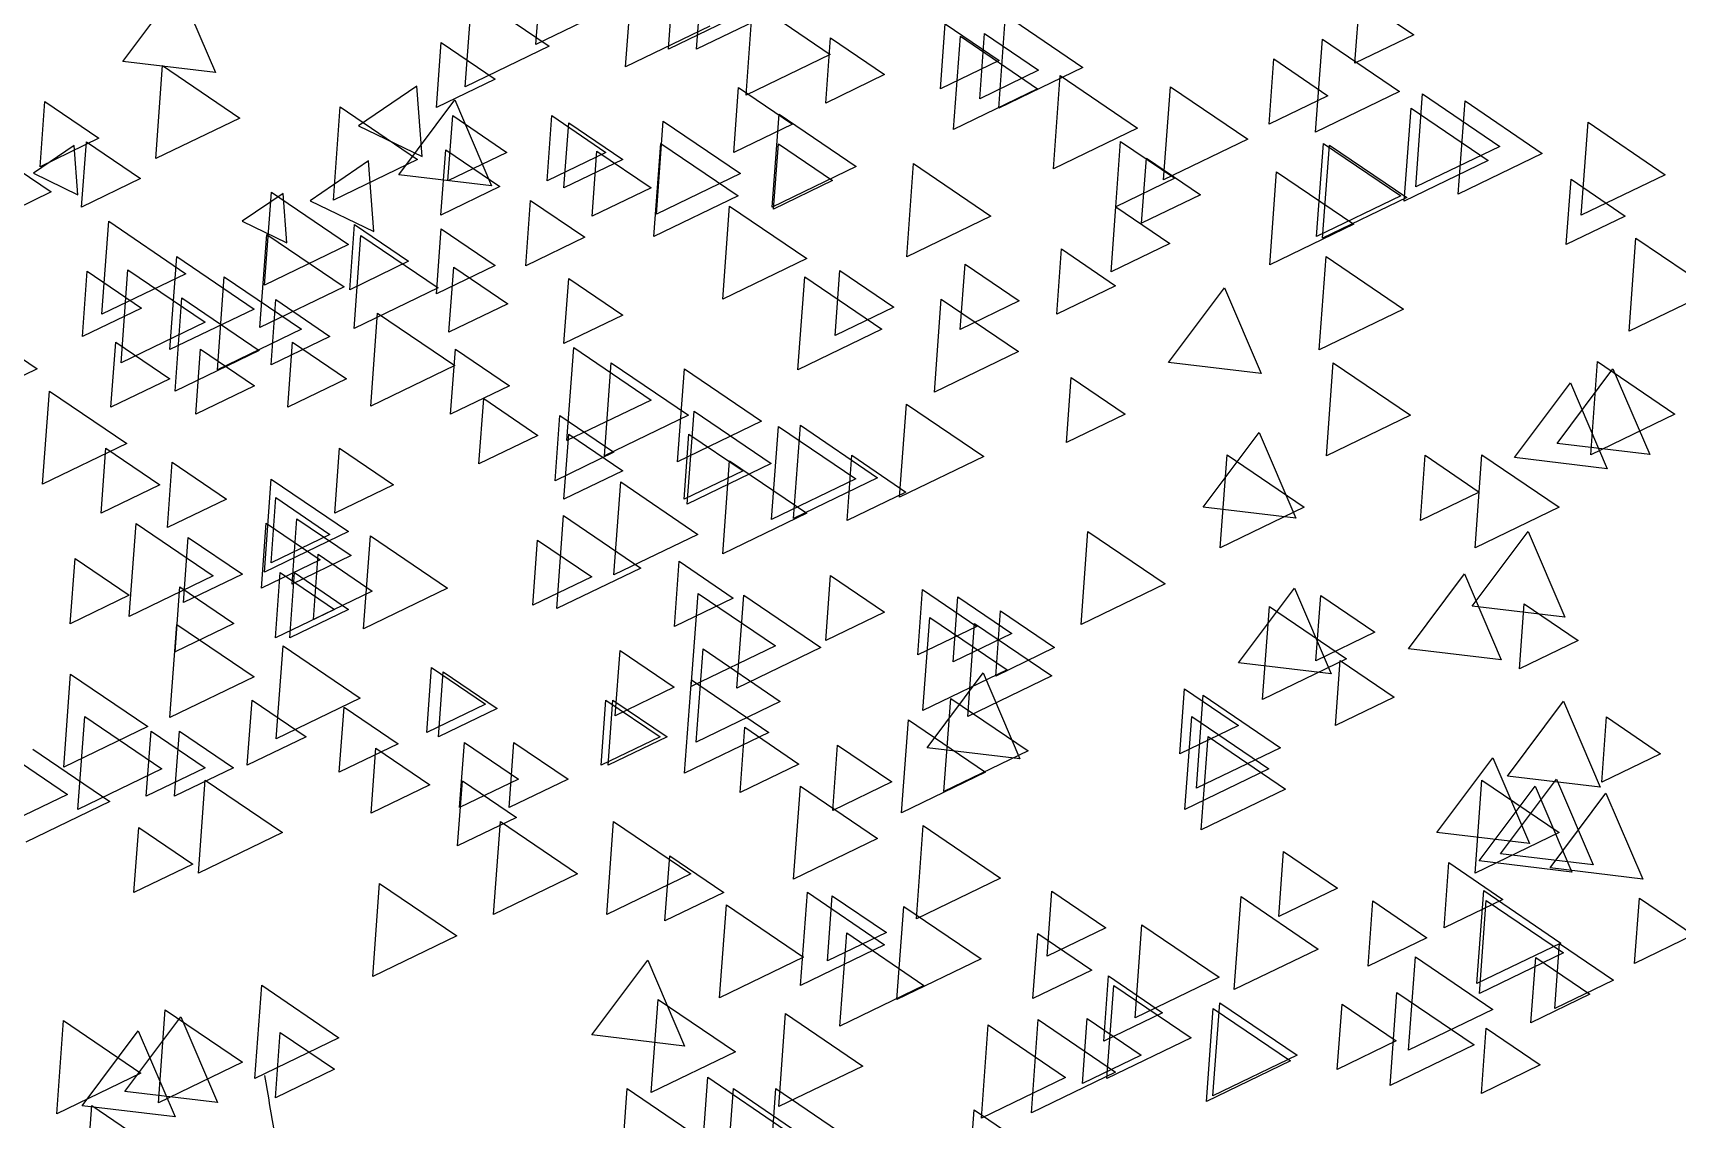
# Model space of a CAD drawing. Header units: millimetres. Extents: x 87938 to 265635, y 330093 to 434310.
# Drawn here: x 211266 to 213021, y 402905 to 404065 of the extents above; entities that cross this region are included whole.
import ezdxf

# ---------------------------------------------------------------- set-up
doc = ezdxf.new("R2010")
doc.units = ezdxf.units.MM

# ---------------------------------------------------------------- blocks, each defined once
blk = doc.blocks.new('A$C7FA71D6E')
for p, q in [((3407.1, 6247.5), (3414.4, 6346.9)), ((3502.8, 6223.7), (3510.1, 6323)), ((2966.1, 6229.2), (3025.8, 6309)), ((3025.8, 6309), (3065.1, 6217.4)), ((3331.6, 6202.1), (3338.9, 6301.5)), ((3338.9, 6301.5), (3421.3, 6245.5)), ((3548.4, 6242.4), (3553.5, 6311.9)), ((3578.6, 6242.4), (3583.7, 6311.9)), ((3496.8, 6290.8), (3407.1, 6247.5)), ((3631.3, 6193.4), (3638.6, 6292.8)), ((3638.6, 6292.8), (3721, 6236.8)), ((4281.2, 6227.3), (4286.4, 6296.8)), ((4286.4, 6296.8), (4344.1, 6257.6)), ((3592.6, 6267), (3502.8, 6223.7)), ((3611.2, 6272.7), (3548.4, 6242.4)), ((3641.4, 6272.7), (3578.6, 6242.4)), ((3838.8, 6200), (3843.9, 6269.5)), ((3838.8, 6200), (3843.9, 6269.5)), ((3843.9, 6269.5), (3901.6, 6230.3)), ((3843.9, 6269.5), (3901.6, 6230.3)), ((3901.1, 6179.5), (3908.4, 6278.9)), ((3908.4, 6278.9), (3990.8, 6222.8)), ((3300.8, 6180), (3305.9, 6249.5)), ((3305.9, 6249.5), (3363.6, 6210.3)), ((3716.4, 6184.9), (3721.5, 6254.5)), ((3721.5, 6254.5), (3779.2, 6215.3)), ((3852.9, 6156.8), (3860.2, 6256.2)), ((3860.2, 6256.2), (3942.6, 6200.2)), ((3880.8, 6189.5), (3885.9, 6259.1)), ((3885.9, 6259.1), (3943.6, 6219.8)), ((4239.2, 6153.8), (4246.5, 6253.2)), ((4246.5, 6253.2), (4328.9, 6197.2)), ((4344.1, 6257.6), (4281.2, 6227.3)), ((3421.3, 6245.5), (3331.6, 6202.1)), ((3721, 6236.8), (3631.3, 6193.4)), ((4189.6, 6162.3), (4194.7, 6231.9)), ((4194.7, 6231.9), (4252.4, 6192.6)), ((3065.1, 6217.4), (2966.1, 6229.2)), ((3001.3, 6125.5), (3008.6, 6224.9)), ((3008.6, 6224.9), (3091.1, 6168.9)), ((3779.2, 6215.3), (3716.4, 6184.9)), ((3901.6, 6230.3), (3838.8, 6200)), ((3901.6, 6230.3), (3838.8, 6200)), ((3943.6, 6219.8), (3880.8, 6189.5)), ((3990.8, 6222.8), (3901.1, 6179.5)), ((3959.4, 6114.8), (3966.7, 6214.2)), ((3966.7, 6214.2), (4049.1, 6158.2)), ((3363.6, 6210.3), (3300.8, 6180)), ((3618.2, 6132), (3623.3, 6201.6)), ((3623.3, 6201.6), (3681, 6162.4)), ((3942.6, 6200.2), (3852.9, 6156.8)), ((4077, 6102.8), (4084.3, 6202.2)), ((4084.3, 6202.2), (4166.8, 6146.2)), ((4328.9, 6197.2), (4239.2, 6153.8)), ((2877.8, 6116.9), (2882.9, 6186.5)), ((2882.9, 6186.5), (2940.6, 6147.3)), ((3190.9, 6081.3), (3198.2, 6180.7)), ((3198.2, 6180.7), (3280.6, 6124.6)), ((3260.8, 6108.4), (3320.5, 6188.2)), ((3320.5, 6188.2), (3359.7, 6096.6)), ((4252.4, 6192.6), (4189.6, 6162.3)), ((4333.9, 6080.1), (4341.2, 6179.5)), ((4341.2, 6179.5), (4423.6, 6123.5)), ((4346.2, 6095.3), (4353.5, 6194.7)), ((4353.5, 6194.7), (4435.9, 6138.6)), ((4391.5, 6087.7), (4398.8, 6187.1)), ((4398.8, 6187.1), (4481.2, 6131.1)), ((3091.1, 6168.9), (3001.3, 6125.5)), ((3313.1, 6101.9), (3318.3, 6171.4)), ((3318.3, 6171.4), (3376, 6132.2)), ((3418.9, 6101.9), (3424, 6171.4)), ((3424, 6171.4), (3481.7, 6132.2)), ((3436.9, 6094.3), (3442, 6163.9)), ((3442, 6163.9), (3499.7, 6124.6)), ((3535.6, 6066.2), (3542.9, 6165.6)), ((3542.9, 6165.6), (3625.3, 6109.6)), ((3681, 6162.4), (3618.2, 6132)), ((3659.3, 6073.7), (3666.6, 6173.1)), ((3666.6, 6173.1), (3749, 6117.1)), ((4522.8, 6065), (4530.1, 6164.4)), ((4530.1, 6164.4), (4612.5, 6108.4)), ((2807.3, 6145.9), (2889.7, 6089.9)), ((2940.6, 6147.3), (2877.8, 6116.9)), ((2922.1, 6073.8), (2927.2, 6143.4)), ((2927.2, 6143.4), (2984.9, 6104.2)), ((4049.1, 6158.2), (3959.4, 6114.8)), ((4026.1, 6074.2), (4031.2, 6143.8)), ((4031.2, 6143.8), (4088.9, 6104.6)), ((4166.8, 6146.2), (4077, 6102.8)), ((3305.6, 6065.2), (3310.7, 6134.8)), ((3310.7, 6134.8), (3368.4, 6095.6)), ((3376, 6132.2), (3313.1, 6101.9)), ((3481.7, 6132.2), (3418.9, 6101.9)), ((3467.1, 6064.1), (3472.2, 6133.6)), ((3472.2, 6133.6), (3529.9, 6094.4)), ((3533, 6042.4), (3540.4, 6141.8)), ((3540.4, 6141.8), (3622.8, 6085.7)), ((3660.7, 6071.6), (3665.8, 6141.2)), ((3665.8, 6141.2), (3723.5, 6102)), ((4053.6, 6056.5), (4058.7, 6126.1)), ((4058.7, 6126.1), (4116.4, 6086.9)), ((4240.4, 6042.4), (4247.7, 6141.8)), ((4246.8, 6040.5), (4254.1, 6139.9)), ((4247.7, 6141.8), (4330.1, 6085.8)), ((4254.1, 6139.9), (4336.5, 6083.9)), ((4435.9, 6138.6), (4346.2, 6095.3)), ((4481.2, 6131.1), (4391.5, 6087.7)), ((3280.6, 6124.6), (3190.9, 6081.3)), ((3359.7, 6096.6), (3260.8, 6108.4)), ((3499.7, 6124.6), (3436.9, 6094.3)), ((3625.3, 6109.6), (3535.6, 6066.2)), ((3749, 6117.1), (3659.3, 6073.7)), ((3802.8, 6020.8), (3810.1, 6120.2)), ((3810.1, 6120.2), (3892.6, 6064.2)), ((4190.4, 6012.2), (4197.7, 6111.6)), ((4197.7, 6111.6), (4280.1, 6055.5)), ((4423.6, 6123.5), (4333.9, 6080.1)), ((4612.5, 6108.4), (4522.8, 6065)), ((2984.9, 6104.2), (2922.1, 6073.8)), ((3368.4, 6095.6), (3305.6, 6065.2)), ((3529.9, 6094.4), (3467.1, 6064.1)), ((3723.5, 6102), (3660.7, 6071.6)), ((4088.9, 6104.6), (4026.1, 6074.2)), ((4506.9, 6033.9), (4512, 6103.5)), ((4512, 6103.5), (4569.7, 6064.2)), ((2889.7, 6089.9), (2800, 6046.5)), ((3117.4, 5990.3), (3124.7, 6089.7)), ((3124.7, 6089.7), (3207.1, 6033.7)), ((3396.3, 6011.2), (3401.4, 6080.8)), ((3401.4, 6080.8), (3459.1, 6041.6)), ((3622.8, 6085.7), (3533, 6042.4)), ((3606.4, 5975.5), (3613.7, 6074.9)), ((3613.7, 6074.9), (3696.1, 6018.9)), ((4021, 6004.7), (4026.1, 6074.2)), ((4026.1, 6074.2), (4083.8, 6035)), ((4116.4, 6086.9), (4053.6, 6056.5)), ((4330.1, 6085.8), (4240.4, 6042.4)), ((4336.5, 6083.9), (4246.8, 6040.5)), ((2943.7, 5959.3), (2951, 6058.7)), ((2951, 6058.7), (3033.5, 6002.7)), ((3208.4, 5985.6), (3213.5, 6055.1)), ((3213.5, 6055.1), (3271.2, 6015.9)), ((3892.6, 6064.2), (3802.8, 6020.8)), ((4280.1, 6055.5), (4190.4, 6012.2)), ((4569.7, 6064.2), (4506.9, 6033.9)), ((3112.5, 5945.3), (3119.8, 6044.7)), ((3119.8, 6044.7), (3202.2, 5988.7)), ((3212.9, 5944.2), (3220.2, 6043.6)), ((3220.2, 6043.6), (3302.6, 5987.6)), ((3300.9, 5981), (3306, 6050.6)), ((3306, 6050.6), (3363.7, 6011.3)), ((3459.1, 6041.6), (3396.3, 6011.2)), ((4573.9, 5941.2), (4581.2, 6040.6)), ((4581.2, 6040.6), (4663.6, 5984.6)), ((3016.4, 5921.6), (3023.7, 6020.9)), ((3023.7, 6020.9), (3106.2, 5964.9)), ((3207.1, 6033.7), (3117.4, 5990.3)), ((3962.9, 5959.5), (3968, 6029.1)), ((3968, 6029.1), (4025.7, 5989.8)), ((4083.8, 6035), (4021, 6004.7)), ((4243.2, 5921.5), (4250.6, 6020.9)), ((4250.6, 6020.9), (4333, 5964.9)), ((2923.1, 5935.7), (2928.2, 6005.2)), ((2928.2, 6005.2), (2985.9, 5966)), ((3033.5, 6002.7), (2943.7, 5959.3)), ((2964.2, 5907.6), (2971.5, 6006.9)), ((2971.5, 6006.9), (3053.9, 5950.9)), ((3271.2, 6015.9), (3208.4, 5985.6)), ((3363.7, 6011.3), (3300.9, 5981)), ((3314.2, 5940.2), (3319.3, 6009.8)), ((3319.3, 6009.8), (3377, 5970.6)), ((3696.1, 6018.9), (3606.4, 5975.5)), ((3726.3, 5936.7), (3731.4, 6006.2)), ((3731.4, 6006.2), (3789.1, 5967)), ((3860, 5943.2), (3865.1, 6012.8)), ((3865.1, 6012.8), (3922.8, 5973.6)), ((3067.1, 5900), (3074.4, 5999.4)), ((3074.4, 5999.4), (3156.9, 5943.4)), ((3202.2, 5988.7), (3112.5, 5945.3)), ((3302.6, 5987.6), (3212.9, 5944.2)), ((3436.9, 5928.1), (3442, 5997.7)), ((3442, 5997.7), (3499.7, 5958.5)), ((3686.7, 5900), (3694, 5999.4)), ((3694, 5999.4), (3776.4, 5943.4)), ((4025.7, 5989.8), (3962.9, 5959.5)), ((4082.2, 5907.8), (4141.9, 5987.6)), ((4141.9, 5987.6), (4181.2, 5896)), ((3021.8, 5877.4), (3029.1, 5976.8)), ((3029.1, 5976.8), (3111.5, 5920.7)), ((3124.3, 5905.5), (3129.4, 5975)), ((3129.4, 5975), (3187.1, 5935.8)), ((3377, 5970.6), (3314.2, 5940.2)), ((3832.4, 5876.2), (3839.7, 5975.6)), ((3839.7, 5975.6), (3922.1, 5919.6)), ((3922.8, 5973.6), (3860, 5943.2)), ((4663.6, 5984.6), (4573.9, 5941.2)), ((2792.2, 5957.1), (2874.6, 5901)), ((2985.9, 5966), (2923.1, 5935.7)), ((3053.9, 5950.9), (2964.2, 5907.6)), ((3106.2, 5964.9), (3016.4, 5921.6)), ((3230.8, 5861.1), (3238.1, 5960.5)), ((3238.1, 5960.5), (3320.6, 5904.5)), ((3499.7, 5958.5), (3436.9, 5928.1)), ((3789.1, 5967), (3726.3, 5936.7)), ((4333, 5964.9), (4243.2, 5921.5)), ((3156.9, 5943.4), (3067.1, 5900)), ((3187.1, 5935.8), (3124.3, 5905.5)), ((3776.4, 5943.4), (3686.7, 5900)), ((2953.3, 5860.1), (2958.5, 5929.7)), ((2958.5, 5929.7), (3016.1, 5890.5)), ((3111.5, 5920.7), (3021.8, 5877.4)), ((3044, 5852.6), (3049.1, 5922.2)), ((3049.1, 5922.2), (3106.8, 5882.9)), ((3142.2, 5860.1), (3147.3, 5929.7)), ((3147.3, 5929.7), (3205, 5890.5)), ((3316, 5852.6), (3321.1, 5922.2)), ((3321.1, 5922.2), (3378.8, 5882.9)), ((3440.2, 5824.5), (3447.5, 5923.9)), ((3447.5, 5923.9), (3529.9, 5867.8)), ((3922.1, 5919.6), (3832.4, 5876.2)), ((2874.6, 5901), (2784.9, 5857.7)), ((3320.6, 5904.5), (3230.8, 5861.1)), ((3480.2, 5808.2), (3487.5, 5907.6)), ((3487.5, 5907.6), (3569.9, 5851.6)), ((3558.2, 5801.8), (3565.5, 5901.2)), ((3565.5, 5901.2), (3647.9, 5845.2)), ((4181.2, 5896), (4082.2, 5907.8)), ((4250.8, 5808.2), (4258.1, 5907.6)), ((4258.1, 5907.6), (4340.5, 5851.6)), ((4497, 5821.4), (4556.7, 5901.2)), ((4532.9, 5809.4), (4540.2, 5908.8)), ((4540.2, 5908.8), (4622.6, 5852.8)), ((4556.7, 5901.2), (4596, 5809.6)), ((3016.1, 5890.5), (2953.3, 5860.1)), ((3106.8, 5882.9), (3044, 5852.6)), ((3205, 5890.5), (3142.2, 5860.1)), ((3378.8, 5882.9), (3316, 5852.6)), ((3973.3, 5822.4), (3978.4, 5891.9)), ((3978.4, 5891.9), (4036.1, 5852.7)), ((4451.7, 5806.3), (4511.4, 5886.1)), ((4511.4, 5886.1), (4550.6, 5794.5)), ((2880.4, 5778), (2887.8, 5877.4)), ((2887.8, 5877.4), (2970.2, 5821.4)), ((3346.2, 5799.7), (3351.3, 5869.3)), ((3351.3, 5869.3), (3409, 5830.1)), ((3529.9, 5867.8), (3440.2, 5824.5)), ((3795.3, 5764), (3802.6, 5863.4)), ((3802.6, 5863.4), (3885, 5807.4)), ((3427.5, 5781.6), (3432.6, 5851.2)), ((3432.6, 5851.2), (3490.3, 5812)), ((3569.9, 5851.6), (3480.2, 5808.2)), ((3647.9, 5845.2), (3558.2, 5801.8)), ((3568.6, 5756.5), (3575.9, 5855.9)), ((3575.9, 5855.9), (3658.3, 5799.9)), ((4036.1, 5852.7), (3973.3, 5822.4)), ((4340.5, 5851.6), (4250.8, 5808.2)), ((4622.6, 5852.8), (4532.9, 5809.4)), ((3409, 5830.1), (3346.2, 5799.7)), ((3436.9, 5761.9), (3442, 5831.5)), ((3442, 5831.5), (3499.7, 5792.3)), ((3565.3, 5761.9), (3570.4, 5831.5)), ((3570.4, 5831.5), (3628.1, 5792.3)), ((3658.6, 5740.3), (3665.9, 5839.7)), ((3665.9, 5839.7), (3748.4, 5783.6)), ((3682, 5741.4), (3689.3, 5840.8)), ((3689.3, 5840.8), (3771.7, 5784.8)), ((4119.2, 5753.4), (4179, 5833.2)), ((4179, 5833.2), (4218.2, 5741.6)), ((2970.2, 5821.4), (2880.4, 5778)), ((2942.9, 5746.9), (2948.1, 5816.4)), ((2948.1, 5816.4), (3005.7, 5777.2)), ((3192.3, 5746.9), (3197.4, 5816.4)), ((3197.4, 5816.4), (3255.1, 5777.2)), ((3490.3, 5812), (3427.5, 5781.6)), ((4137.5, 5710), (4144.8, 5809.4)), ((4144.8, 5809.4), (4227.2, 5753.4)), ((4409.5, 5710), (4416.8, 5809.4)), ((4416.8, 5809.4), (4499.2, 5753.4)), ((4596, 5809.6), (4497, 5821.4)), ((3013.8, 5731.7), (3018.9, 5801.3)), ((3018.9, 5801.3), (3076.6, 5762.1)), ((3499.7, 5792.3), (3436.9, 5761.9)), ((3628.1, 5792.3), (3565.3, 5761.9)), ((3658.3, 5799.9), (3568.6, 5756.5)), ((3606.4, 5703.6), (3613.7, 5803)), ((3613.7, 5803), (3696.1, 5747)), ((3739.1, 5739.3), (3744.2, 5808.9)), ((3744.2, 5808.9), (3801.9, 5769.6)), ((3885, 5807.4), (3795.3, 5764)), ((4351.1, 5739.3), (4356.2, 5808.9)), ((4356.2, 5808.9), (4413.9, 5769.6)), ((4550.6, 5794.5), (4451.7, 5806.3)), ((3005.7, 5777.2), (2942.9, 5746.9)), ((3117.3, 5684), (3124.6, 5783.3)), ((3124.6, 5783.3), (3207.1, 5727.3)), ((3255.1, 5777.2), (3192.3, 5746.9)), ((3490.2, 5681), (3497.5, 5780.4)), ((3497.5, 5780.4), (3579.9, 5724.3)), ((3748.4, 5783.6), (3658.6, 5740.3)), ((3771.7, 5784.8), (3682, 5741.4)), ((3076.6, 5762.1), (3013.8, 5731.7)), ((3124.3, 5694), (3129.4, 5763.6)), ((3129.4, 5763.6), (3187.1, 5724.3)), ((3801.9, 5769.6), (3739.1, 5739.3)), ((4413.9, 5769.6), (4351.1, 5739.3)), ((3146.9, 5671.3), (3152, 5740.9)), ((3152, 5740.9), (3209.7, 5701.7)), ((3429.3, 5645.1), (3436.6, 5744.4)), ((3436.6, 5744.4), (3519, 5688.4)), ((3696.1, 5747), (3606.4, 5703.6)), ((4218.2, 5741.6), (4119.2, 5753.4)), ((4227.2, 5753.4), (4137.5, 5710)), ((4499.2, 5753.4), (4409.5, 5710)), ((2972.9, 5636.7), (2980.3, 5736.1)), ((2980.3, 5736.1), (3062.7, 5680.1)), ((3114, 5666.8), (3119.1, 5736.3)), ((3207.1, 5727.3), (3117.3, 5684)), ((3119.1, 5736.3), (3176.8, 5697.1)), ((3187.1, 5724.3), (3124.3, 5694)), ((3223.1, 5623.5), (3230.4, 5722.9)), ((3230.4, 5722.9), (3312.8, 5666.9)), ((3579.9, 5724.3), (3490.2, 5681)), ((3988.9, 5628.1), (3996.2, 5727.5)), ((3996.2, 5727.5), (4078.6, 5671.5)), ((4406.3, 5647.7), (4466.1, 5727.5)), ((4466.1, 5727.5), (4505.3, 5635.9)), ((3030.9, 5651.6), (3036, 5721.2)), ((3036, 5721.2), (3093.7, 5682)), ((3403.8, 5648.7), (3408.9, 5718.2)), ((3408.9, 5718.2), (3466.6, 5679)), ((2910, 5629), (2915.1, 5698.6)), ((2915.1, 5698.6), (2972.8, 5659.3)), ((3176.8, 5697.1), (3114, 5666.8)), ((3209.7, 5701.7), (3146.9, 5671.3)), ((3169.6, 5633.6), (3174.7, 5703.1)), ((3174.7, 5703.1), (3232.4, 5663.9)), ((3519, 5688.4), (3429.3, 5645.1)), ((3554.9, 5626), (3560, 5695.6)), ((3560, 5695.6), (3617.7, 5656.4)), ((3062.7, 5680.1), (2972.9, 5636.7)), ((3093.7, 5682), (3030.9, 5651.6)), ((3129.1, 5613.9), (3134.2, 5683.5)), ((3134.2, 5683.5), (3191.9, 5644.2)), ((3144.2, 5613.9), (3149.4, 5683.5)), ((3149.4, 5683.5), (3207.1, 5644.2)), ((3466.6, 5679), (3403.8, 5648.7)), ((3716.4, 5610.9), (3721.5, 5680.5)), ((3721.5, 5680.5), (3779.2, 5641.2)), ((4078.6, 5671.5), (3988.9, 5628.1)), ((4338.3, 5602.3), (4398.1, 5682.1)), ((4398.1, 5682.1), (4437.3, 5590.5)), ((2972.8, 5659.3), (2910, 5629)), ((3021.9, 5598.8), (3027, 5668.4)), ((3021.9, 5598.8), (3027, 5668.4)), ((3027, 5668.4), (3084.7, 5629.2)), ((3027, 5668.4), (3084.7, 5629.2)), ((3232.4, 5663.9), (3169.6, 5633.6)), ((3312.8, 5666.9), (3223.1, 5623.5)), ((3617.7, 5656.4), (3554.9, 5626)), ((3572.8, 5562), (3580.2, 5661.4)), ((3580.2, 5661.4), (3662.6, 5605.3)), ((3621.5, 5560.1), (3628.8, 5659.5)), ((3628.8, 5659.5), (3711.2, 5603.5)), ((3814.6, 5595.8), (3819.8, 5665.4)), ((3819.8, 5665.4), (3877.5, 5626.1)), ((3852.4, 5588.2), (3857.5, 5657.8)), ((3857.5, 5657.8), (3915.2, 5618.6)), ((4157, 5587.2), (4216.7, 5667)), ((4216.7, 5667), (4256, 5575.4)), ((4239.6, 5589.4), (4244.7, 5659)), ((4244.7, 5659), (4302.4, 5619.8)), ((3191.9, 5644.2), (3129.1, 5613.9)), ((3207.1, 5644.2), (3144.2, 5613.9)), ((3779.2, 5641.2), (3716.4, 5610.9)), ((3820.1, 5536.3), (3827.5, 5635.7)), ((3827.5, 5635.7), (3909.9, 5579.7)), ((3897.8, 5573.1), (3902.9, 5642.7)), ((3902.9, 5642.7), (3960.6, 5603.5)), ((4182.6, 5548), (4189.9, 5647.4)), ((4189.9, 5647.4), (4272.3, 5591.4)), ((4505.3, 5635.9), (4406.3, 5647.7)), ((4456.8, 5580.7), (4462, 5650.2)), ((4462, 5650.2), (4519.7, 5611)), ((3016.4, 5528.8), (3023.7, 5628.2)), ((3084.7, 5629.2), (3021.9, 5598.8)), ((3084.7, 5629.2), (3021.9, 5598.8)), ((3023.7, 5628.2), (3106.2, 5572.2)), ((3877.5, 5626.1), (3814.6, 5595.8)), ((3915.2, 5618.6), (3852.4, 5588.2)), ((3868, 5529.9), (3875.3, 5629.3)), ((3875.3, 5629.3), (3957.7, 5573.3)), ((4302.4, 5619.8), (4239.6, 5589.4)), ((3129.8, 5506.1), (3137.1, 5605.5)), ((3137.1, 5605.5), (3219.5, 5549.5)), ((3491.8, 5530.8), (3496.9, 5600.4)), ((3496.9, 5600.4), (3554.6, 5561.2)), ((3662.6, 5605.3), (3572.8, 5562)), ((3578.2, 5502.7), (3585.5, 5602.1)), ((3585.5, 5602.1), (3667.9, 5546)), ((3711.2, 5603.5), (3621.5, 5560.1)), ((3960.6, 5603.5), (3897.8, 5573.1)), ((4437.3, 5590.5), (4338.3, 5602.3)), ((4519.7, 5611), (4456.8, 5580.7)), ((3290.5, 5512.7), (3295.6, 5582.3)), ((3295.6, 5582.3), (3353.3, 5543.1)), ((4256, 5575.4), (4157, 5587.2)), ((4272.3, 5591.4), (4182.6, 5548)), ((4260.4, 5520.2), (4265.5, 5589.8)), ((4265.5, 5589.8), (4323.2, 5550.6)), ((2903.1, 5475.9), (2910.4, 5575.3)), ((2910.4, 5575.3), (2992.8, 5519.3)), ((3106.2, 5572.2), (3016.4, 5528.8)), ((3302.9, 5508.1), (3308, 5577.7)), ((3308, 5577.7), (3365.7, 5538.5)), ((3565.8, 5469.5), (3573.1, 5568.9)), ((3573.1, 5568.9), (3655.5, 5512.9)), ((3909.9, 5579.7), (3820.1, 5536.3)), ((3824.6, 5496.6), (3884.3, 5576.4)), ((3957.7, 5573.3), (3868, 5529.9)), ((3884.3, 5576.4), (3923.5, 5484.8)), ((3098.9, 5477.9), (3104, 5547.5)), ((3104, 5547.5), (3161.7, 5508.3)), ((3219.5, 5549.5), (3129.8, 5506.1)), ((3476.7, 5477.9), (3481.8, 5547.5)), ((3481.8, 5547.5), (3539.5, 5508.3)), ((3484.2, 5477.9), (3489.3, 5547.5)), ((3489.3, 5547.5), (3547, 5508.3)), ((3554.6, 5561.2), (3491.8, 5530.8)), ((3667.9, 5546), (3578.2, 5502.7)), ((3842.6, 5449.8), (3849.9, 5549.2)), ((3849.9, 5549.2), (3932.4, 5493.2)), ((4094.2, 5490), (4099.3, 5559.6)), ((4099.3, 5559.6), (4157, 5520.4)), ((4112, 5453.3), (4119.3, 5552.6)), ((4119.3, 5552.6), (4201.7, 5496.6)), ((4323.2, 5550.6), (4260.4, 5520.2)), ((4444.1, 5466.4), (4503.8, 5546.2)), ((4503.8, 5546.2), (4543.1, 5454.6)), ((2918.2, 5430.6), (2925.5, 5530)), ((2925.5, 5530), (3007.9, 5474)), ((3197.1, 5470.4), (3202.2, 5539.9)), ((3202.2, 5539.9), (3259.9, 5500.7)), ((3353.3, 5543.1), (3290.5, 5512.7)), ((3365.7, 5538.5), (3302.9, 5508.1)), ((4099.7, 5430.6), (4107, 5530)), ((4107, 5530), (4189.4, 5473.9)), ((4544.7, 5459.8), (4549.8, 5529.4)), ((4549.8, 5529.4), (4607.5, 5490.2)), ((2992.8, 5519.3), (2903.1, 5475.9)), ((2991.1, 5444.7), (2996.2, 5514.3)), ((2996.2, 5514.3), (3053.9, 5475.1)), ((3021.3, 5444.7), (3026.5, 5514.3)), ((3026.5, 5514.3), (3084.1, 5475.1)), ((3655.5, 5512.9), (3565.8, 5469.5)), ((3624.9, 5448.9), (3630, 5518.4)), ((3630, 5518.4), (3687.7, 5479.2)), ((3797.3, 5427.2), (3804.6, 5526.5)), ((3804.6, 5526.5), (3887, 5470.5)), ((4157, 5520.4), (4094.2, 5490)), ((2824.6, 5502.7), (2907, 5446.7)), ((2870, 5495.2), (2952.4, 5439.2)), ((3161.7, 5508.3), (3098.9, 5477.9)), ((3259.9, 5500.7), (3197.1, 5470.4)), ((3231.1, 5426.6), (3236.2, 5496.2)), ((3236.2, 5496.2), (3293.9, 5457)), ((3325.6, 5432.6), (3330.7, 5502.2)), ((3330.7, 5502.2), (3388.4, 5463)), ((3378.5, 5432.6), (3383.6, 5502.2)), ((3383.6, 5502.2), (3441.3, 5463)), ((3539.5, 5508.3), (3476.7, 5477.9)), ((3547, 5508.3), (3484.2, 5477.9)), ((3724, 5429.6), (3729.1, 5499.2)), ((3729.1, 5499.2), (3786.8, 5460)), ((3923.5, 5484.8), (3824.6, 5496.6)), ((4201.7, 5496.6), (4112, 5453.3)), ((4117.3, 5409.1), (4124.6, 5508.5)), ((4124.6, 5508.5), (4207, 5452.4)), ((3687.7, 5479.2), (3624.9, 5448.9)), ((3932.4, 5493.2), (3842.6, 5449.8)), ((4368.6, 5406), (4428.3, 5485.8)), ((4428.3, 5485.8), (4467.5, 5394.2)), ((4607.5, 5490.2), (4544.7, 5459.8)), ((3007.9, 5474), (2918.2, 5430.6)), ((3053.9, 5475.1), (2991.1, 5444.7)), ((3084.1, 5475.1), (3021.3, 5444.7)), ((3046.7, 5362.6), (3054, 5462)), ((3054, 5462), (3136.4, 5406)), ((3323.5, 5391.8), (3328.7, 5461.4)), ((3388.4, 5463), (3325.6, 5432.6)), ((3328.7, 5461.4), (3386.4, 5422.2)), ((3441.3, 5463), (3378.5, 5432.6)), ((3786.8, 5460), (3724, 5429.6)), ((3887, 5470.5), (3797.3, 5427.2)), ((4189.4, 5473.9), (4099.7, 5430.6)), ((4409.5, 5362.6), (4416.8, 5462)), ((4416.8, 5462), (4499.2, 5406)), ((4436.6, 5383.3), (4496.3, 5463.1)), ((4543.1, 5454.6), (4444.1, 5466.4)), ((4496.3, 5463.1), (4535.5, 5371.5)), ((2907, 5446.7), (2817.3, 5403.4)), ((3293.9, 5457), (3231.1, 5426.6)), ((3682, 5356.2), (3689.3, 5455.6)), ((3689.3, 5455.6), (3771.7, 5399.5)), ((4207, 5452.4), (4117.3, 5409.1)), ((4413.9, 5375.8), (4473.6, 5455.5)), ((4473.6, 5455.5), (4512.9, 5363.9)), ((4489.5, 5368.2), (4549.2, 5448)), ((4549.2, 5448), (4588.4, 5356.4)), ((2952.4, 5439.2), (2862.6, 5395.8)), ((2978, 5342), (2983.1, 5411.5)), ((2983.1, 5411.5), (3040.8, 5372.3)), ((3136.4, 5406), (3046.7, 5362.6)), ((3386.4, 5422.2), (3323.5, 5391.8)), ((3361.8, 5318.4), (3369.1, 5417.8)), ((3369.1, 5417.8), (3451.5, 5361.8)), ((3482.7, 5318.4), (3490, 5417.8)), ((3490, 5417.8), (3572.4, 5361.8)), ((3813.2, 5314), (3820.5, 5413.4)), ((3820.5, 5413.4), (3902.9, 5357.4)), ((4467.5, 5394.2), (4368.6, 5406)), ((4499.2, 5406), (4409.5, 5362.6)), ((3771.7, 5399.5), (3682, 5356.2)), ((3040.8, 5372.3), (2978, 5342)), ((3544.7, 5311.8), (3549.8, 5381.3)), ((3549.8, 5381.3), (3607.5, 5342.1)), ((4200, 5316.3), (4205.1, 5385.9)), ((4205.1, 5385.9), (4262.8, 5346.7)), ((4376.5, 5304.3), (4381.6, 5373.9)), ((4381.6, 5373.9), (4439.3, 5334.7)), ((4512.9, 5363.9), (4413.9, 5375.8)), ((4535.5, 5371.5), (4436.6, 5383.3)), ((3451.5, 5361.8), (3361.8, 5318.4)), ((3572.4, 5361.8), (3482.7, 5318.4)), ((3902.9, 5357.4), (3813.2, 5314)), ((4588.4, 5356.4), (4489.5, 5368.2)), ((3232.9, 5252.3), (3240.2, 5351.7)), ((3240.2, 5351.7), (3322.6, 5295.7)), ((3607.5, 5342.1), (3544.7, 5311.8)), ((3689.5, 5242.9), (3696.8, 5342.3)), ((3696.8, 5342.3), (3779.2, 5286.2)), ((3718.3, 5269), (3723.4, 5338.6)), ((3723.4, 5338.6), (3781.1, 5299.4)), ((3952.7, 5274), (3957.8, 5343.6)), ((3957.8, 5343.6), (4015.5, 5304.3)), ((4152.4, 5238.3), (4159.7, 5337.7)), ((4159.7, 5337.7), (4242.1, 5281.7)), ((4262.8, 5346.7), (4200, 5316.3)), ((4411.5, 5244.7), (4418.8, 5344.1)), ((4418.8, 5344.1), (4501.2, 5288.1)), ((4579.7, 5266.4), (4584.9, 5336)), ((4584.9, 5336), (4642.6, 5296.8)), ((3603.1, 5229.6), (3610.4, 5329)), ((3610.4, 5329), (3692.8, 5273)), ((3792.4, 5227.8), (3799.7, 5327.2)), ((3799.7, 5327.2), (3882.2, 5271.2)), ((4295.3, 5263.5), (4300.4, 5333)), ((4300.4, 5333), (4358.1, 5293.8)), ((4439.3, 5334.7), (4376.5, 5304.3)), ((4414.2, 5234.2), (4421.5, 5333.6)), ((4421.5, 5333.6), (4503.9, 5277.6)), ((4015.5, 5304.3), (3952.7, 5274)), ((4046.6, 5208.1), (4053.9, 5307.5)), ((4053.9, 5307.5), (4136.4, 5251.5)), ((3322.6, 5295.7), (3232.9, 5252.3)), ((3779.2, 5286.2), (3689.5, 5242.9)), ((3781.1, 5299.4), (3718.3, 5269)), ((3731.5, 5199.4), (3738.8, 5298.8)), ((3738.8, 5298.8), (3821.2, 5242.8)), ((3937.5, 5228.7), (3942.7, 5298.2)), ((3942.7, 5298.2), (4000.4, 5259)), ((4358.1, 5293.8), (4295.3, 5263.5)), ((4501.2, 5288.1), (4411.5, 5244.7)), ((4494.6, 5218.1), (4499.7, 5287.7)), ((4499.7, 5287.7), (4557.4, 5248.5)), ((4642.6, 5296.8), (4579.7, 5266.4)), ((3466.8, 5189.9), (3526.5, 5269.7)), ((3526.5, 5269.7), (3565.8, 5178.1)), ((3692.8, 5273), (3603.1, 5229.6)), ((3882.2, 5271.2), (3792.4, 5227.8)), ((4242.1, 5281.7), (4152.4, 5238.3)), ((4338.6, 5173.8), (4345.9, 5273.2)), ((4345.9, 5273.2), (4428.3, 5217.2)), ((4503.9, 5277.6), (4414.2, 5234.2)), ((4469.1, 5203), (4474.2, 5272.6)), ((4474.2, 5272.6), (4531.9, 5233.4)), ((4000.4, 5259), (3937.5, 5228.7)), ((4013.1, 5183.4), (4018.2, 5252.9)), ((4018.2, 5252.9), (4075.9, 5213.7)), ((4136.4, 5251.5), (4046.6, 5208.1)), ((4557.4, 5248.5), (4494.6, 5218.1)), ((3107.1, 5143.6), (3114.4, 5243)), ((3114.4, 5243), (3196.8, 5186.9)), ((3821.2, 5242.8), (3731.5, 5199.4)), ((4016.6, 5143.6), (4023.9, 5242.9)), ((4023.9, 5242.9), (4106.3, 5186.9)), ((4318.8, 5136), (4326.1, 5235.4)), ((4326.1, 5235.4), (4408.5, 5179.4)), ((4531.9, 5233.4), (4469.1, 5203)), ((3004, 5117.5), (3011.3, 5216.9)), ((3011.3, 5216.9), (3093.7, 5160.8)), ((3530.2, 5128.5), (3537.5, 5227.9)), ((3537.5, 5227.9), (3619.9, 5171.8)), ((3666.2, 5113.4), (3673.5, 5212.8)), ((3673.5, 5212.8), (3755.9, 5156.7)), ((4075.9, 5213.7), (4013.1, 5183.4)), ((4122.7, 5118.8), (4130, 5218.2)), ((4129.7, 5125), (4137, 5224.4)), ((4130, 5218.2), (4212.4, 5162.2)), ((4137, 5224.4), (4219.5, 5168.4)), ((4262.4, 5153.1), (4267.5, 5222.7)), ((4267.5, 5222.7), (4325.2, 5183.5)), ((4428.3, 5217.2), (4338.6, 5173.8)), ((2895.6, 5105.8), (2902.9, 5205.2)), ((2902.9, 5205.2), (2985.3, 5149.2)), ((2968.2, 5129.5), (3027.9, 5209.3)), ((3027.9, 5209.3), (3067.1, 5117.7)), ((3882.6, 5101.2), (3889.9, 5200.6)), ((3889.9, 5200.6), (3972.3, 5144.6)), ((3936, 5106.9), (3943.3, 5206.3)), ((3943.3, 5206.3), (4025.7, 5150.3)), ((3990.4, 5138), (3995.5, 5207.6)), ((3995.5, 5207.6), (4053.2, 5168.4)), ((4416.2, 5127.5), (4421.3, 5197.1)), ((4421.3, 5197.1), (4479, 5157.9)), ((2922.8, 5114.4), (2982.5, 5194.2)), ((2982.5, 5194.2), (3021.8, 5102.6)), ((3196.8, 5186.9), (3107.1, 5143.6)), ((3129.1, 5122.9), (3134.2, 5192.5)), ((3134.2, 5192.5), (3191.9, 5153.3)), ((3565.8, 5178.1), (3466.8, 5189.9)), ((4106.3, 5186.9), (4016.6, 5143.6)), ((4325.2, 5183.5), (4262.4, 5153.1)), ((4408.5, 5179.4), (4318.8, 5136)), ((3093.7, 5160.8), (3004, 5117.5)), ((3619.9, 5171.8), (3530.2, 5128.5)), ((4053.2, 5168.4), (3990.4, 5138)), ((4212.4, 5162.2), (4122.7, 5118.8)), ((4219.5, 5168.4), (4129.7, 5125)), ((2985.3, 5149.2), (2895.6, 5105.8)), ((3191.9, 5153.3), (3129.1, 5122.9)), ((3583.1, 5045.4), (3590.4, 5144.8)), ((3590.4, 5144.8), (3672.8, 5088.8)), ((3755.9, 5156.7), (3666.2, 5113.4)), ((3972.3, 5144.6), (3882.6, 5101.2)), ((4025.7, 5150.3), (3936, 5106.9)), ((4479, 5157.9), (4416.2, 5127.5)), ((3067.1, 5117.7), (2968.2, 5129.5)), ((3497.3, 5033.3), (3504.6, 5132.6)), ((3504.6, 5132.6), (3587, 5076.6)), ((3610.6, 5033.3), (3617.9, 5132.6)), ((3617.9, 5132.6), (3700.3, 5076.6)), ((3656, 5033.3), (3663.3, 5132.6)), ((3663.3, 5132.6), (3745.7, 5076.6)), ((3021.8, 5102.6), (2922.8, 5114.4)), ((2925.8, 5015.2), (2933.1, 5114.6)), ((2933.1, 5114.6), (3015.5, 5058.5)), ((3867.5, 5010.6), (3874.8, 5110)), ((3874.8, 5110), (3957.2, 5054))]:
    blk.add_line(p, q)
for points in [[(3279.9, 6203), (3217.6, 6160.6), (3285.5, 6127.8)], [(2914.2, 6139.7), (2870.6, 6110), (2918.1, 6087)], [(3228.5, 6123), (3166.1, 6080.6), (3234, 6047.8)], [(3137.1, 6088.2), (3093.5, 6058.6), (3141, 6035.6)]]:
    blk.add_lwpolyline(points, close=True)
blk.add_spline([(3168.5, 3299.9), (3337.9, 3977.7), (3304, 4435.1), (3168.5, 4892.6), (3117.6, 5146.7)], degree=3)

msp = doc.modelspace()

# ---------------------------------------------------------------- block references
msp.add_blockref('A$C7FA71D6E', (208396, 397805.4))

doc.saveas('drawing.dxf')
